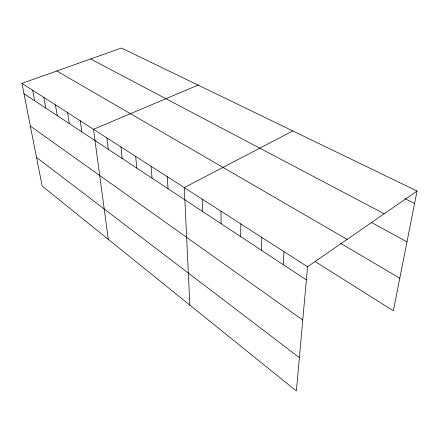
<?xml version="1.0" encoding="UTF-8"?>
<svg xmlns="http://www.w3.org/2000/svg" width="439" height="439" viewBox="0 0 439 439"><rect width="100%" height="100%" fill="white"/><g stroke="black" fill="none" stroke-linecap="round" stroke-linejoin="round"><path stroke-width="0.66" d="M240.693 236.605L240.852 223.945M261.364 250.235L261.831 237.417M283.221 264.646L284.022 251.668M417.05 191.042L307.536 266.769L296.396 390.979L42.139 186.032L21.95 83.366L121.455 48.021L417.05 191.042L393.328 310.796L315.175 261.567M292.829 130.937L184.276 187.612L189.851 305.094M198.099 85.106L93.48 129.302L108.301 239.365M404.917 198.669L414.586 203.493M90.61 58.98L384.18 213.771M371.432 222.48L406.986 241.851M56.84 70.975L347.101 239.409M340.626 243.349L399.781 278.216M21.95 83.366L307.536 266.769M23.986 93.732L306.356 279.901M30.351 126.108L302.756 320.036M36.514 157.431L299.387 357.642M32.662 90.247L34.632 100.75M43.818 97.409L45.711 108.054M55.44 104.877L57.257 115.666M67.573 112.664L69.296 123.606M80.238 120.802L81.863 131.892M106.913 137.928L108.307 149.326M120.966 146.955L122.229 158.501M135.678 156.405L136.792 168.104M151.098 166.304L152.053 178.168M167.275 176.697L168.055 188.715M202.154 199.097L202.516 211.433M220.987 211.186L221.102 223.687"/></g></svg>
